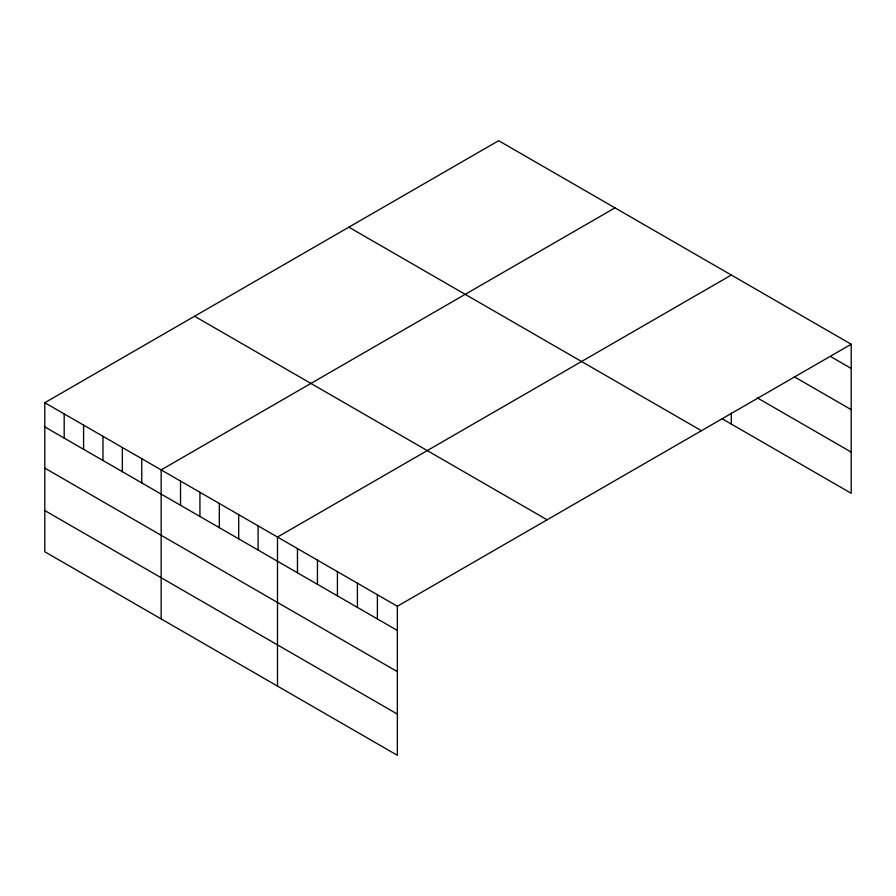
<?xml version="1.0" encoding="UTF-8"?>
<svg xmlns="http://www.w3.org/2000/svg" width="896" height="896" viewBox="0 0 896 896"><rect width="100%" height="100%" fill="white"/><g stroke="black" fill="none" stroke-linecap="round" stroke-linejoin="round"><path stroke-width="1.34" d="M44.8 402.718L397.354 606.267L397.354 755.306L44.8 551.757L44.8 402.718L498.646 140.694L851.2 344.243L851.2 493.282L721.638 418.477M614.981 207.872L161.146 469.896L161.146 618.923M731.326 275.038L277.491 537.062L277.491 686.101M397.354 606.267L851.2 344.243M831.219 356.899L851.2 368.435M794.786 377.07L851.2 409.64M757.187 397.802L851.2 452.077M348.869 227.17L701.434 430.718M194.566 316.254L547.131 519.803M44.8 426.91L397.354 630.459M44.8 468.115L397.354 671.653M44.8 510.552L397.354 714.101M731.326 413.09L731.326 424.077M377.384 594.731L377.384 618.923M357.403 583.195L357.403 607.387M337.422 571.67L337.422 595.862M317.442 560.134L317.442 584.326M297.472 548.598L297.472 572.79M258.093 525.862L258.093 550.054M238.706 514.674L238.706 538.866M219.318 503.474L219.318 527.666M199.931 492.285L199.931 516.477M180.533 481.085L180.533 505.277M141.758 458.696L141.758 482.888M122.36 447.507L122.36 471.688M102.973 436.307L102.973 460.499M83.586 425.107L83.586 449.299M64.187 413.918L64.187 438.11"/></g></svg>
